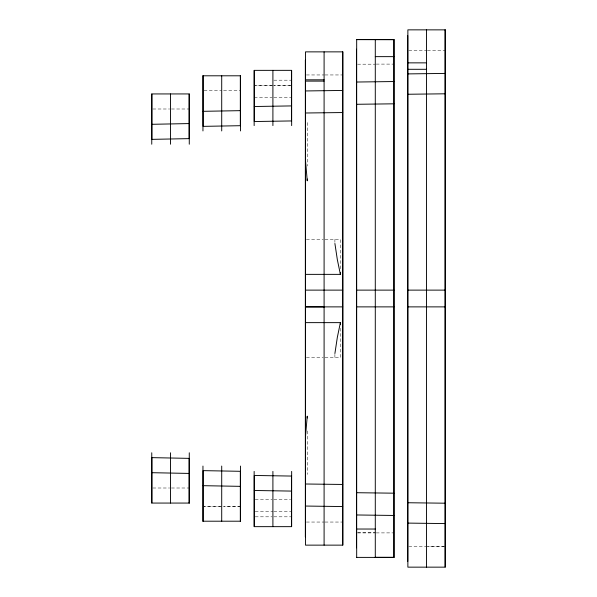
<?xml version="1.0" encoding="UTF-8"?>
<svg xmlns="http://www.w3.org/2000/svg" width="597" height="597" viewBox="0 0 597 597"><rect width="100%" height="100%" fill="white"/><g stroke="black" fill="none" stroke-linecap="round" stroke-linejoin="round"><path stroke-width="0.45" stroke-dasharray="2.98 2.24" d="M408.796 50.446L426.482 50.439M427.415 50.439L445.101 50.484M357.603 64.185L375.289 64.185M376.222 64.095L393.908 64.11M306.41 74.953L324.096 74.953M325.029 74.953L342.715 74.953M273.836 80.185L291.523 80.185M204.025 90.699L221.711 90.625M223.569 90.699L240.322 90.625M254.285 97.415L271.971 97.415M273.836 97.415L291.523 97.415M152.832 108.997L169.585 108.997M171.443 108.997L189.13 108.997M306.41 239.397L323.164 239.397M324.999 239.397L340.387 239.397L340.387 269.769M306.41 357.603L323.164 357.603M324.999 357.603L340.387 357.603L340.387 327.231M152.832 488.003L169.585 488.003M171.443 488.003L189.13 488.003M255.218 499.585L271.971 499.585M273.836 499.585L290.59 499.585M255.218 511.741L272.904 511.756M273.836 511.756L291.523 511.726M255.218 516.815L271.971 516.815M273.836 516.815L291.523 516.815M306.41 522.047L324.096 522.047M325.029 522.047L342.715 522.047M357.603 532.815L375.289 532.815M357.603 532.905L375.289 532.875M376.222 532.905L393.908 532.89M408.796 546.553L426.482 546.553M334.895 239.397L334.895 242.651M334.895 354.349L334.895 357.603M307.246 122.579L307.246 166.041M307.246 430.959L307.246 474.421M272.904 85.244L255.218 85.244L272.904 85.259M291.523 85.244L273.836 85.244L291.523 85.244M221.711 506.375L204.025 506.301L221.711 506.375M240.322 506.301L223.569 506.375L240.322 506.375M445.101 546.516L427.415 546.516L445.101 546.553"/><path stroke-width="0.9" d="M305.477 436.803L307.246 416.169L307.246 418.012M334.895 353.536L337.335 337.342L340.387 322.634L305.477 322.634M151.899 124.303L189.13 123.572M203.092 111.318L240.322 110.654M254.285 106.512L291.523 105.915M407.87 73.901L445.101 73.416M356.678 82.028L393.908 81.543M305.477 90.953L342.7 90.445M356.678 104.288L393.908 103.818M407.87 94.259L445.101 93.796M305.477 112.997L342.715 112.549M356.678 39.611L393.908 39.686M375.289 56.64L393.908 56.64M407.87 62.857L426.482 62.857M407.87 69.297L426.482 69.297M203.092 75.797L240.322 75.797M305.477 79.826L324.096 79.826M305.477 81.11L324.096 81.11M305.477 274.366L340.387 274.366L340.387 272.53M305.477 290.12L342.715 290.12M356.678 290.12L393.908 290.12M407.87 290.12L445.101 290.12M342.715 306.88L305.477 306.88L324.096 306.88M356.678 306.88L393.908 306.88M407.87 306.88L445.101 306.88M203.092 521.203L240.322 521.203M356.678 529.032L375.289 529.032M375.289 557.314L393.908 557.314M356.678 557.389L393.908 557.419L393.908 39.581L356.678 39.581L356.678 557.419M305.477 484.003L342.715 484.451M356.678 492.712L393.908 493.182M407.87 502.741L445.101 503.204M305.477 506.047L342.7 506.554M356.678 514.972L393.893 515.457M407.87 523.099L445.101 523.584M254.285 490.488L291.523 491.085M203.092 485.682L240.322 486.346M151.899 472.697L189.13 473.428M340.387 274.366L337.335 259.658L334.895 243.464M305.477 160.197L307.246 180.831L307.246 178.988M445.243 29.85L445.243 567.15M426.482 29.85L426.482 567.15M407.729 35.544L407.729 561.456M394.042 39.581L394.042 557.419M375.289 39.581L375.289 104.162M375.289 104.505L375.289 492.488M375.289 492.838L375.289 557.419M356.536 49.208L356.536 547.792M342.85 51.864L342.85 545.136M340.387 322.634L340.387 324.469M324.096 51.864L324.096 545.136M305.343 60.073L305.343 536.927M291.657 70.364L291.657 125.594M291.657 471.406L291.657 526.636M272.904 70.364L272.904 125.594M272.904 471.406L272.904 526.636M254.15 70.364L254.15 125.594M254.15 471.406L254.15 526.636M240.464 75.744L240.464 130.944M240.464 466.056L240.464 521.256M240.322 75.744L240.322 125.698L203.092 126.363L203.092 75.744M240.322 521.256L240.322 471.302L203.092 470.637L203.092 521.256M221.711 75.744L221.711 130.944M221.711 466.056L221.711 521.256M202.958 75.744L202.958 130.944M202.958 466.056L202.958 521.256M189.271 93.938L189.271 144.22M189.271 452.78L189.271 503.062M170.518 93.938L170.518 144.22M170.518 452.78L170.518 503.062M151.757 93.938L151.757 144.22M151.757 452.78L151.757 503.062M189.13 138.631L151.899 139.362L151.899 93.938L189.13 93.938L189.13 138.631M272.904 121.236L254.285 121.534L254.285 70.364L291.523 70.349L291.523 120.937L272.904 121.236M445.101 29.865L407.87 29.85L407.87 567.15L445.101 567.15L445.101 29.85M342.715 51.864L305.477 51.872L305.477 545.136L342.715 545.136L342.715 51.864M189.13 503.062L151.899 503.062L151.899 457.638L189.13 458.369L189.13 503.062M291.523 526.651L254.285 526.651L254.285 475.466L291.523 476.063L291.523 526.636"/></g></svg>
